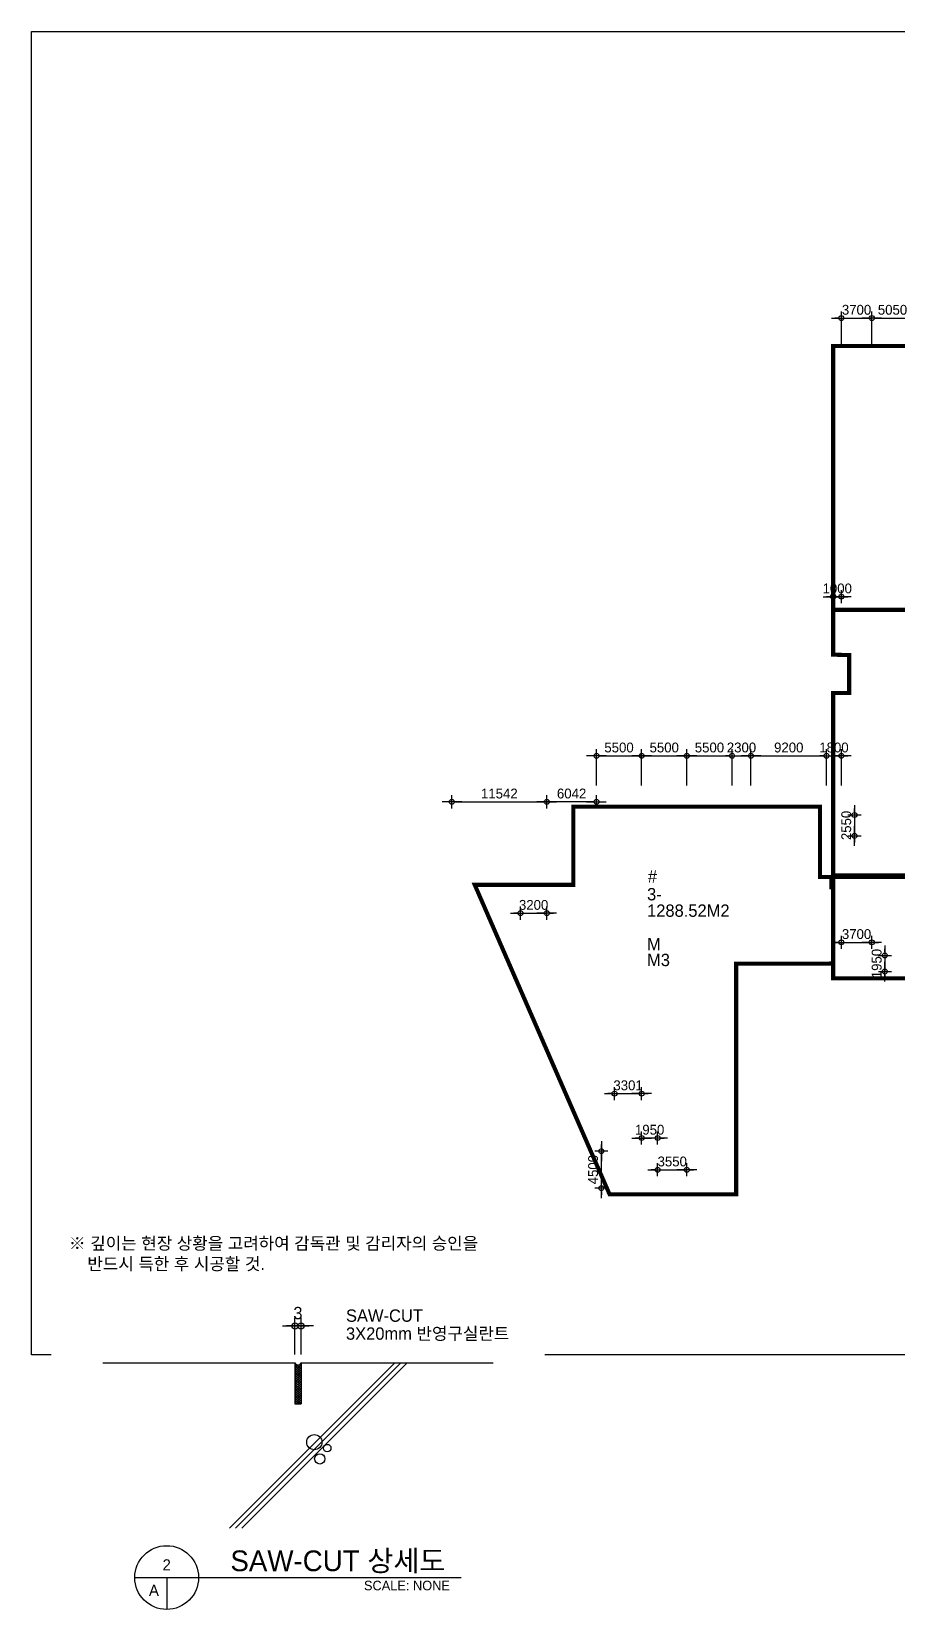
# Model space of a CAD drawing. Header units: millimetres. Extents: x -552870 to 1405794, y -1345622 to 197746.
# Drawn here: x 8000 to 113355, y 5787 to 197746 of the extents above; entities that cross this region are included whole.
import ezdxf
from ezdxf.enums import TextEntityAlignment as Align

# ---------------------------------------------------------------- set-up
doc = ezdxf.new("R2010")
doc.units = ezdxf.units.MM
doc.header["$LTSCALE"] = 1000
doc.header["$MEASUREMENT"] = 0
doc.header["$PDSIZE"] = -10
doc.layers.get('0').update_dxf_attribs({"linetype": 'CONTINUOUS'})
doc.layers.get('Defpoints').update_dxf_attribs({"color": 171, "linetype": 'CONTINUOUS'})
for name, color, linetype in [('151', 151, 'CONTINUOUS'), ('CON', 2, 'CONTINUOUS'), ('DIM', 7, 'CONTINUOUS'), ('E3', 8, 'CONTINUOUS'), ('FIN', 5, 'CONTINUOUS'), ('I_#', 7, 'CONTINUOUS'), ('I_area', 30, 'CONTINUOUS'), ("I_con'c", 5, 'CONTINUOUS'), ('I_date', 100, 'CONTINUOUS'), ('I_joint', 1, 'CONTINUOUS'), ('LED', 7, 'CONTINUOUS'), ('NDIM', 7, 'CONTINUOUS'), ('SYM', 7, 'CONTINUOUS'), ('TEXT', 3, 'CONTINUOUS'), ('WIPEOUT', 6, 'CONTINUOUS')]:
    doc.layers.add(name, color=color, linetype=linetype)
doc.styles.add('CGS', font='cgse', dxfattribs={"bigfont": 'cgs'})
doc.styles.add('나눔바른고딕', font='')
doc.styles.get('나눔바른고딕').set_extended_font_data('나눔바른고딕')
doc.dimstyles.new('400 NDIM', dxfattribs={"dimscale": 400, "dimtxt": 3, "dimasz": 1, "dimexe": 2, "dimexo": 2, "dimgap": 1.5, "dimtad": 1, "dimdec": 0, "dimrnd": 0.25, "dimdsep": 46, "dimtxsty": '나눔바른고딕', "dimblk": 'DOT0', "dimcen": 1, "dimdle": 8, "dimclrd": 7, "dimclre": 7, "dimclrt": 7, "dimadec": 0, "dimazin": 0, "dimtfac": 1, "dimtdec": 0, "dimtix": 1, "dimtmove": 2, "dimatfit": 3, "dimldrblk": 'DOT0', "dimfxl": 1, "dimtolj": 1, "dimtzin": 0, "dimlwd": -1, "dimlwe": -1, "dimarcsym": 0})
doc.dimstyles.new('NDIM 1200', dxfattribs={"dimscale": 500, "dimtxt": 3, "dimasz": 1, "dimexe": 2, "dimexo": 2, "dimgap": 1, "dimtad": 1, "dimdec": 0, "dimdsep": 46, "dimtxsty": 'CGS', "dimblk": 'DOT0', "dimcen": 1, "dimdle": 8, "dimclrd": 2, "dimclre": 2, "dimclrt": 2, "dimadec": 0, "dimazin": 0, "dimtfac": 1, "dimtdec": 0, "dimtix": 1, "dimtmove": 2, "dimatfit": 3, "dimldrblk": 'DOT0', "dimfxl": 1, "dimtolj": 1, "dimtzin": 0, "dimlwd": -1, "dimlwe": -1, "dimarcsym": 0})

# ---------------------------------------------------------------- blocks, each defined once
blk = doc.blocks.new('DOT0')
blk.add_line((-3, 0), (3, 0))
at = {"color": 6}
blk.add_circle((0, 0), 0.75, dxfattribs=at)
blk = doc.blocks.new('*D419')
at = {"layer": 'Defpoints', "color": 0, "transparency": 16777216}
for p in [(24300, -10316), (23700, -13905), (24300, -13905)]:
    blk.add_point(p, dxfattribs=at)
at = {"layer": 'DIM', "color": 7, "transparency": 16777216}
for p, q in [((23300, -10316), (22900, -10316)), ((23700, -13105), (23700, -9516)), ((23700, -10316), (24300, -10316)), ((24300, -13105), (24300, -9516)), ((24700, -10316), (25100, -10316))]:
    blk.add_line(p, q, dxfattribs=at)
at = {"layer": 'DIM', "color": 7, "transparency": 16777216, "xscale": 400, "yscale": 400, "zscale": 400}
blk.add_blockref('DOT0', (23700, -10316), dxfattribs=at)
at = {"layer": 'DIM', "color": 7, "transparency": 16777216, "xscale": 400, "yscale": 400, "zscale": 400, "rotation": 180}
blk.add_blockref('DOT0', (24300, -10316), dxfattribs=at)
at = {"layer": 'DIM', "color": 7, "transparency": 16777216, "insert": (24000, -9066), "char_height": 1200, "attachment_point": 5, "style": '나눔바른고딕'}
blk.add_mtext('\\A1;3', dxfattribs=at)
blk = doc.blocks.new('*D14')
at = {"layer": 'Defpoints', "color": 0, "ltscale": 0.4, "transparency": 16777216}
for p in [(110230, 85341), (110230, 83391), (111830, 83391)]:
    blk.add_point(p, dxfattribs=at)
at = {"layer": 'NDIM', "ltscale": 0.4, "transparency": 16777216}
for p, q in [((111030, 85341), (112630, 85341)), ((111830, 85741), (111830, 86141)), ((111830, 85341), (111830, 83391)), ((111030, 83391), (112630, 83391)), ((111830, 82991), (111830, 82591))]:
    blk.add_line(p, q, dxfattribs=at)
at = {"layer": 'NDIM', "ltscale": 0.4, "transparency": 16777216, "xscale": 400, "yscale": 400, "zscale": 400}
for p, rotation in [((111830, 85341), 270), ((111830, 83391), 90)]:
    blk.add_blockref('DOT0', p, dxfattribs=dict(at, rotation=rotation))
at = {"layer": 'NDIM', "ltscale": 0.4, "transparency": 16777216, "insert": (110830, 84366), "char_height": 1200, "attachment_point": 5, "rotation": 90, "style": 'CGS'}
blk.add_mtext('\\A1;1950', dxfattribs=at)
blk = doc.blocks.new('*D15')
at = {"layer": 'Defpoints', "color": 0, "ltscale": 0.4, "transparency": 16777216}
for p in [(110230, 86941), (106530, 85341), (110230, 85341)]:
    blk.add_point(p, dxfattribs=at)
at = {"layer": 'NDIM', "ltscale": 0.4, "transparency": 16777216}
for p, q in [((106130, 86941), (105730, 86941)), ((106530, 86141), (106530, 87741)), ((106530, 86941), (110230, 86941)), ((110230, 86141), (110230, 87741)), ((110630, 86941), (111030, 86941))]:
    blk.add_line(p, q, dxfattribs=at)
at = {"layer": 'NDIM', "ltscale": 0.4, "transparency": 16777216, "xscale": 400, "yscale": 400, "zscale": 400}
blk.add_blockref('DOT0', (106530, 86941), dxfattribs=at)
at = {"layer": 'NDIM', "ltscale": 0.4, "transparency": 16777216, "xscale": 400, "yscale": 400, "zscale": 400, "rotation": 180}
blk.add_blockref('DOT0', (110230, 86941), dxfattribs=at)
at = {"layer": 'NDIM', "ltscale": 0.4, "transparency": 16777216, "insert": (108380, 87941), "char_height": 1200, "attachment_point": 5, "style": 'CGS'}
blk.add_mtext('\\A1;3700', dxfattribs=at)
blk = doc.blocks.new('*D16')
at = {"layer": 'Defpoints', "color": 0, "ltscale": 0.4, "transparency": 16777216}
for p in [(106530, 102441), (106530, 99891), (108130, 99891)]:
    blk.add_point(p, dxfattribs=at)
at = {"layer": 'NDIM', "ltscale": 0.4, "transparency": 16777216}
for p, q in [((107330, 102441), (108930, 102441)), ((108130, 102841), (108130, 103241)), ((108130, 102441), (108130, 99891)), ((107330, 99891), (108930, 99891)), ((108130, 99491), (108130, 99091))]:
    blk.add_line(p, q, dxfattribs=at)
at = {"layer": 'NDIM', "ltscale": 0.4, "transparency": 16777216, "xscale": 400, "yscale": 400, "zscale": 400}
for p, rotation in [((108130, 102441), 270), ((108130, 99891), 90)]:
    blk.add_blockref('DOT0', p, dxfattribs=dict(at, rotation=rotation))
at = {"layer": 'NDIM', "ltscale": 0.4, "transparency": 16777216, "insert": (107130, 101166), "char_height": 1200, "attachment_point": 5, "rotation": 90, "style": 'CGS'}
blk.add_mtext('\\A1;2550', dxfattribs=at)
blk = doc.blocks.new('*D17')
at = {"layer": 'Defpoints', "color": 0, "ltscale": 0.4, "transparency": 16777216}
for p in [(70688, 90491), (67488, 88891), (70688, 88891)]:
    blk.add_point(p, dxfattribs=at)
at = {"layer": 'NDIM', "ltscale": 0.4, "transparency": 16777216}
for p, q in [((67088, 90491), (66688, 90491)), ((67488, 89691), (67488, 91291)), ((67488, 90491), (70688, 90491)), ((70688, 89691), (70688, 91291)), ((71088, 90491), (71488, 90491))]:
    blk.add_line(p, q, dxfattribs=at)
at = {"layer": 'NDIM', "ltscale": 0.4, "transparency": 16777216, "xscale": 400, "yscale": 400, "zscale": 400}
blk.add_blockref('DOT0', (67488, 90491), dxfattribs=at)
at = {"layer": 'NDIM', "ltscale": 0.4, "transparency": 16777216, "xscale": 400, "yscale": 400, "zscale": 400, "rotation": 180}
blk.add_blockref('DOT0', (70688, 90491), dxfattribs=at)
at = {"layer": 'NDIM', "ltscale": 0.4, "transparency": 16777216, "insert": (69088, 91491), "char_height": 1200, "attachment_point": 5, "style": 'CGS'}
blk.add_mtext('\\A1;3200', dxfattribs=at)
blk = doc.blocks.new('*D18')
at = {"layer": 'Defpoints', "color": 0, "ltscale": 0.4, "transparency": 16777216}
for p in [(84180, 57678), (87730, 59278), (87730, 57678)]:
    blk.add_point(p, dxfattribs=at)
at = {"layer": 'NDIM', "ltscale": 0.4, "transparency": 16777216}
for p, q in [((84180, 58478), (84180, 60078)), ((87730, 58478), (87730, 60078)), ((83780, 59278), (83380, 59278)), ((84180, 59278), (87730, 59278)), ((88130, 59278), (88530, 59278))]:
    blk.add_line(p, q, dxfattribs=at)
at = {"layer": 'NDIM', "ltscale": 0.4, "transparency": 16777216, "xscale": 400, "yscale": 400, "zscale": 400}
blk.add_blockref('DOT0', (84180, 59278), dxfattribs=at)
at = {"layer": 'NDIM', "ltscale": 0.4, "transparency": 16777216, "xscale": 400, "yscale": 400, "zscale": 400, "rotation": 180}
blk.add_blockref('DOT0', (87730, 59278), dxfattribs=at)
at = {"layer": 'NDIM', "ltscale": 0.4, "transparency": 16777216, "insert": (85955, 60278), "char_height": 1200, "attachment_point": 5, "style": 'CGS'}
blk.add_mtext('\\A1;3550', dxfattribs=at)
blk = doc.blocks.new('*D19')
at = {"layer": 'Defpoints', "color": 0, "ltscale": 0.4, "transparency": 16777216}
for p in [(82230, 63141), (82230, 61541), (84180, 61541)]:
    blk.add_point(p, dxfattribs=at)
at = {"layer": 'NDIM', "ltscale": 0.4, "transparency": 16777216}
for p, q in [((82230, 62341), (82230, 63941)), ((84180, 62341), (84180, 63941)), ((81830, 63141), (81430, 63141)), ((84180, 63141), (82230, 63141)), ((84580, 63141), (84980, 63141))]:
    blk.add_line(p, q, dxfattribs=at)
at = {"layer": 'NDIM', "ltscale": 0.4, "transparency": 16777216, "xscale": 400, "yscale": 400, "zscale": 400}
for p, rotation in [((82230, 63141), 359.9999999999994), ((84180, 63141), 179.9999999999993)]:
    blk.add_blockref('DOT0', p, dxfattribs=dict(at, rotation=rotation))
at = {"layer": 'NDIM', "ltscale": 0.4, "transparency": 16777216, "insert": (83205, 64141), "char_height": 1200, "attachment_point": 5, "style": 'CGS'}
blk.add_mtext('\\A1;1950', dxfattribs=at)
blk = doc.blocks.new('*D20')
at = {"layer": 'Defpoints', "color": 0, "ltscale": 0.4, "transparency": 16777216}
for p in [(82230, 68541), (78929, 66941), (82230, 66941)]:
    blk.add_point(p, dxfattribs=at)
at = {"layer": 'NDIM', "ltscale": 0.4, "transparency": 16777216}
for p, q in [((78929, 67741), (78929, 69341)), ((82230, 67741), (82230, 69341)), ((78529, 68541), (78129, 68541)), ((78929, 68541), (82230, 68541)), ((82630, 68541), (83030, 68541))]:
    blk.add_line(p, q, dxfattribs=at)
at = {"layer": 'NDIM', "ltscale": 0.4, "transparency": 16777216, "xscale": 400, "yscale": 400, "zscale": 400}
blk.add_blockref('DOT0', (78929, 68541), dxfattribs=at)
at = {"layer": 'NDIM', "ltscale": 0.4, "transparency": 16777216, "xscale": 400, "yscale": 400, "zscale": 400, "rotation": 180}
blk.add_blockref('DOT0', (82230, 68541), dxfattribs=at)
at = {"layer": 'NDIM', "ltscale": 0.4, "transparency": 16777216, "insert": (80579, 69541), "char_height": 1200, "attachment_point": 5, "style": 'CGS'}
blk.add_mtext('\\A1;3301', dxfattribs=at)
blk = doc.blocks.new('*D21')
at = {"layer": 'Defpoints', "color": 0, "ltscale": 0.4, "transparency": 16777216}
for p in [(77329, 61541), (78929, 61541), (78929, 57041)]:
    blk.add_point(p, dxfattribs=at)
at = {"layer": 'NDIM', "ltscale": 0.4, "transparency": 16777216}
for p, q in [((78129, 61541), (76529, 61541)), ((77329, 61941), (77329, 62341)), ((77329, 57041), (77329, 61541)), ((78129, 57041), (76529, 57041)), ((77329, 56641), (77329, 56241))]:
    blk.add_line(p, q, dxfattribs=at)
at = {"layer": 'NDIM', "ltscale": 0.4, "transparency": 16777216, "xscale": 400, "yscale": 400, "zscale": 400}
for p, rotation in [((77329, 61541), 270), ((77329, 57041), 90)]:
    blk.add_blockref('DOT0', p, dxfattribs=dict(at, rotation=rotation))
at = {"layer": 'NDIM', "ltscale": 0.4, "transparency": 16777216, "insert": (76329, 59291), "char_height": 1200, "attachment_point": 5, "rotation": 90, "style": 'CGS'}
blk.add_mtext('\\A1;4500', dxfattribs=at)
blk = doc.blocks.new('*D22')
at = {"layer": 'Defpoints', "color": 0, "ltscale": 0.4, "transparency": 16777216}
for p in [(106530, 128991), (105530, 127391), (106530, 127391)]:
    blk.add_point(p, dxfattribs=at)
at = {"layer": 'NDIM', "ltscale": 0.4, "transparency": 16777216}
for p, q in [((105130, 128991), (104730, 128991)), ((105530, 128191), (105530, 129791)), ((105530, 128991), (106530, 128991)), ((106530, 128191), (106530, 129791)), ((106930, 128991), (107330, 128991))]:
    blk.add_line(p, q, dxfattribs=at)
at = {"layer": 'NDIM', "ltscale": 0.4, "transparency": 16777216, "xscale": 400, "yscale": 400, "zscale": 400}
blk.add_blockref('DOT0', (105530, 128991), dxfattribs=at)
at = {"layer": 'NDIM', "ltscale": 0.4, "transparency": 16777216, "xscale": 400, "yscale": 400, "zscale": 400, "rotation": 180}
blk.add_blockref('DOT0', (106530, 128991), dxfattribs=at)
at = {"layer": 'NDIM', "ltscale": 0.4, "transparency": 16777216, "insert": (106030, 129991), "char_height": 1200, "attachment_point": 5, "style": 'CGS'}
blk.add_mtext('\\A1;1000', dxfattribs=at)
blk = doc.blocks.new('*D268')
at = {"layer": 'Defpoints', "color": 0, "ltscale": 0.4, "transparency": 16777216}
for p in [(110230, 162891), (106530, 158491), (110230, 158491)]:
    blk.add_point(p, dxfattribs=at)
at = {"layer": 'NDIM', "ltscale": 0.4, "transparency": 16777216}
for p, q in [((106530, 159291), (106530, 163691)), ((110230, 159291), (110230, 163691)), ((106130, 162891), (105730, 162891)), ((106530, 162891), (110230, 162891)), ((110630, 162891), (111030, 162891))]:
    blk.add_line(p, q, dxfattribs=at)
at = {"layer": 'NDIM', "ltscale": 0.4, "transparency": 16777216, "xscale": 400, "yscale": 400, "zscale": 400}
blk.add_blockref('DOT0', (106530, 162891), dxfattribs=at)
at = {"layer": 'NDIM', "ltscale": 0.4, "transparency": 16777216, "xscale": 400, "yscale": 400, "zscale": 400, "rotation": 180}
blk.add_blockref('DOT0', (110230, 162891), dxfattribs=at)
at = {"layer": 'NDIM', "ltscale": 0.4, "transparency": 16777216, "insert": (108380, 163891), "char_height": 1200, "attachment_point": 5, "style": 'CGS'}
blk.add_mtext('\\A1;3700', dxfattribs=at)
blk = doc.blocks.new('*D269')
at = {"layer": 'Defpoints', "color": 0, "ltscale": 0.4, "transparency": 16777216}
for p in [(115280, 162891), (110230, 158491), (115280, 158491)]:
    blk.add_point(p, dxfattribs=at)
at = {"layer": 'NDIM', "ltscale": 0.4, "transparency": 16777216}
for p, q in [((110230, 159291), (110230, 163691)), ((115280, 159291), (115280, 163691)), ((110630, 162891), (114880, 162891))]:
    blk.add_line(p, q, dxfattribs=at)
at = {"layer": 'NDIM', "ltscale": 0.4, "transparency": 16777216, "xscale": 400, "yscale": 400, "zscale": 400, "rotation": 180}
blk.add_blockref('DOT0', (110230, 162891), dxfattribs=at)
at = {"layer": 'NDIM', "ltscale": 0.4, "transparency": 16777216, "xscale": 400, "yscale": 400, "zscale": 400}
blk.add_blockref('DOT0', (115280, 162891), dxfattribs=at)
at = {"layer": 'NDIM', "ltscale": 0.4, "transparency": 16777216, "insert": (112755, 163891), "char_height": 1200, "attachment_point": 5, "style": 'CGS'}
blk.add_mtext('\\A1;5050', dxfattribs=at)
blk = doc.blocks.new('*D301')
at = {"layer": 'Defpoints', "color": 0, "ltscale": 0.4, "transparency": 16777216}
for p in [(82230, 109641), (76730, 105241), (82230, 105241)]:
    blk.add_point(p, dxfattribs=at)
at = {"layer": 'NDIM', "ltscale": 0.4, "transparency": 16777216}
for p, q in [((76730, 106041), (76730, 110441)), ((77130, 109641), (81830, 109641)), ((82230, 106041), (82230, 110441))]:
    blk.add_line(p, q, dxfattribs=at)
at = {"layer": 'NDIM', "ltscale": 0.4, "transparency": 16777216, "xscale": 400, "yscale": 400, "zscale": 400, "rotation": 180}
blk.add_blockref('DOT0', (76730, 109641), dxfattribs=at)
at = {"layer": 'NDIM', "ltscale": 0.4, "transparency": 16777216, "xscale": 400, "yscale": 400, "zscale": 400}
blk.add_blockref('DOT0', (82230, 109641), dxfattribs=at)
at = {"layer": 'NDIM', "ltscale": 0.4, "transparency": 16777216, "insert": (79480, 110641), "char_height": 1200, "attachment_point": 5, "style": 'CGS'}
blk.add_mtext('\\A1;5500', dxfattribs=at)
blk = doc.blocks.new('*D302')
at = {"layer": 'Defpoints', "color": 0, "ltscale": 0.4, "transparency": 16777216}
for p in [(70688, 104041), (59147, 102441), (70688, 102441)]:
    blk.add_point(p, dxfattribs=at)
at = {"layer": 'NDIM', "ltscale": 0.4, "transparency": 16777216}
for p, q in [((59147, 103241), (59147, 104841)), ((59547, 104041), (70288, 104041)), ((70688, 103241), (70688, 104841))]:
    blk.add_line(p, q, dxfattribs=at)
at = {"layer": 'NDIM', "ltscale": 0.4, "transparency": 16777216, "xscale": 400, "yscale": 400, "zscale": 400, "rotation": 180}
blk.add_blockref('DOT0', (59147, 104041), dxfattribs=at)
at = {"layer": 'NDIM', "ltscale": 0.4, "transparency": 16777216, "xscale": 400, "yscale": 400, "zscale": 400}
blk.add_blockref('DOT0', (70688, 104041), dxfattribs=at)
at = {"layer": 'NDIM', "ltscale": 0.4, "transparency": 16777216, "insert": (64918, 105041), "char_height": 1200, "attachment_point": 5, "style": 'CGS'}
blk.add_mtext('\\A1;11542', dxfattribs=at)
blk = doc.blocks.new('*D303')
at = {"layer": 'Defpoints', "color": 0, "ltscale": 0.4, "transparency": 16777216}
for p in [(70688, 104041), (70688, 102441), (76730, 102441)]:
    blk.add_point(p, dxfattribs=at)
at = {"layer": 'NDIM', "ltscale": 0.4, "transparency": 16777216}
for p, q in [((70688, 103241), (70688, 104841)), ((76330, 104041), (71088, 104041)), ((76730, 103241), (76730, 104841))]:
    blk.add_line(p, q, dxfattribs=at)
at = {"layer": 'NDIM', "ltscale": 0.4, "transparency": 16777216, "xscale": 400, "yscale": 400, "zscale": 400, "rotation": 180.0000000000006}
blk.add_blockref('DOT0', (70688, 104041), dxfattribs=at)
at = {"layer": 'NDIM', "ltscale": 0.4, "transparency": 16777216, "xscale": 400, "yscale": 400, "zscale": 400}
blk.add_blockref('DOT0', (76730, 104041), dxfattribs=at)
at = {"layer": 'NDIM', "ltscale": 0.4, "transparency": 16777216, "insert": (73709, 105041), "char_height": 1200, "attachment_point": 5, "style": 'CGS'}
blk.add_mtext('\\A1;6042', dxfattribs=at)
blk = doc.blocks.new('*D304')
at = {"layer": 'Defpoints', "color": 0, "ltscale": 0.4, "transparency": 16777216}
for p in [(87730, 109641), (82230, 105241), (87730, 105241)]:
    blk.add_point(p, dxfattribs=at)
at = {"layer": 'NDIM', "ltscale": 0.4, "transparency": 16777216}
for p, q in [((82230, 106041), (82230, 110441)), ((82630, 109641), (87330, 109641)), ((87730, 106041), (87730, 110441))]:
    blk.add_line(p, q, dxfattribs=at)
at = {"layer": 'NDIM', "ltscale": 0.4, "transparency": 16777216, "xscale": 400, "yscale": 400, "zscale": 400, "rotation": 180}
blk.add_blockref('DOT0', (82230, 109641), dxfattribs=at)
at = {"layer": 'NDIM', "ltscale": 0.4, "transparency": 16777216, "xscale": 400, "yscale": 400, "zscale": 400}
blk.add_blockref('DOT0', (87730, 109641), dxfattribs=at)
at = {"layer": 'NDIM', "ltscale": 0.4, "transparency": 16777216, "insert": (84980, 110641), "char_height": 1200, "attachment_point": 5, "style": 'CGS'}
blk.add_mtext('\\A1;5500', dxfattribs=at)
blk = doc.blocks.new('*D305')
at = {"layer": 'Defpoints', "color": 0, "ltscale": 0.4, "transparency": 16777216}
for p in [(93230, 109641), (87730, 105241), (93230, 105241)]:
    blk.add_point(p, dxfattribs=at)
at = {"layer": 'NDIM', "ltscale": 0.4, "transparency": 16777216}
for p, q in [((87730, 106041), (87730, 110441)), ((88130, 109641), (92830, 109641)), ((93230, 106041), (93230, 110441))]:
    blk.add_line(p, q, dxfattribs=at)
at = {"layer": 'NDIM', "ltscale": 0.4, "transparency": 16777216, "xscale": 400, "yscale": 400, "zscale": 400, "rotation": 180}
blk.add_blockref('DOT0', (87730, 109641), dxfattribs=at)
at = {"layer": 'NDIM', "ltscale": 0.4, "transparency": 16777216, "xscale": 400, "yscale": 400, "zscale": 400}
blk.add_blockref('DOT0', (93230, 109641), dxfattribs=at)
at = {"layer": 'NDIM', "ltscale": 0.4, "transparency": 16777216, "insert": (90480, 110641), "char_height": 1200, "attachment_point": 5, "style": 'CGS'}
blk.add_mtext('\\A1;5500', dxfattribs=at)
blk = doc.blocks.new('*D306')
at = {"layer": 'Defpoints', "color": 0, "ltscale": 0.4, "transparency": 16777216}
for p in [(95530, 109641), (93230, 105241), (95530, 105241)]:
    blk.add_point(p, dxfattribs=at)
at = {"layer": 'NDIM', "ltscale": 0.4, "transparency": 16777216}
for p, q in [((92830, 109641), (92430, 109641)), ((93230, 106041), (93230, 110441)), ((93230, 109641), (95530, 109641)), ((95530, 106041), (95530, 110441)), ((95930, 109641), (96330, 109641))]:
    blk.add_line(p, q, dxfattribs=at)
at = {"layer": 'NDIM', "ltscale": 0.4, "transparency": 16777216, "xscale": 400, "yscale": 400, "zscale": 400}
blk.add_blockref('DOT0', (93230, 109641), dxfattribs=at)
at = {"layer": 'NDIM', "ltscale": 0.4, "transparency": 16777216, "xscale": 400, "yscale": 400, "zscale": 400, "rotation": 180}
blk.add_blockref('DOT0', (95530, 109641), dxfattribs=at)
at = {"layer": 'NDIM', "ltscale": 0.4, "transparency": 16777216, "insert": (94380, 110641), "char_height": 1200, "attachment_point": 5, "style": 'CGS'}
blk.add_mtext('\\A1;2300', dxfattribs=at)
blk = doc.blocks.new('*D307')
at = {"layer": 'Defpoints', "color": 0, "ltscale": 0.4, "transparency": 16777216}
for p in [(104730, 109641), (95530, 105241), (104730, 105241)]:
    blk.add_point(p, dxfattribs=at)
at = {"layer": 'NDIM', "ltscale": 0.4, "transparency": 16777216}
for p, q in [((95530, 106041), (95530, 110441)), ((95930, 109641), (104330, 109641)), ((104730, 106041), (104730, 110441))]:
    blk.add_line(p, q, dxfattribs=at)
at = {"layer": 'NDIM', "ltscale": 0.4, "transparency": 16777216, "xscale": 400, "yscale": 400, "zscale": 400, "rotation": 180}
blk.add_blockref('DOT0', (95530, 109641), dxfattribs=at)
at = {"layer": 'NDIM', "ltscale": 0.4, "transparency": 16777216, "xscale": 400, "yscale": 400, "zscale": 400}
blk.add_blockref('DOT0', (104730, 109641), dxfattribs=at)
at = {"layer": 'NDIM', "ltscale": 0.4, "transparency": 16777216, "insert": (100130, 110641), "char_height": 1200, "attachment_point": 5, "style": 'CGS'}
blk.add_mtext('\\A1;9200', dxfattribs=at)
blk = doc.blocks.new('*D308')
at = {"layer": 'Defpoints', "color": 0, "ltscale": 0.4, "transparency": 16777216}
for p in [(106530, 109641), (104730, 105241), (106530, 105241)]:
    blk.add_point(p, dxfattribs=at)
at = {"layer": 'NDIM', "ltscale": 0.4, "transparency": 16777216}
for p, q in [((104330, 109641), (103930, 109641)), ((104730, 106041), (104730, 110441)), ((104730, 109641), (106530, 109641)), ((106530, 106041), (106530, 110441)), ((106930, 109641), (107330, 109641))]:
    blk.add_line(p, q, dxfattribs=at)
at = {"layer": 'NDIM', "ltscale": 0.4, "transparency": 16777216, "xscale": 400, "yscale": 400, "zscale": 400}
blk.add_blockref('DOT0', (104730, 109641), dxfattribs=at)
at = {"layer": 'NDIM', "ltscale": 0.4, "transparency": 16777216, "xscale": 400, "yscale": 400, "zscale": 400, "rotation": 180}
blk.add_blockref('DOT0', (106530, 109641), dxfattribs=at)
at = {"layer": 'NDIM', "ltscale": 0.4, "transparency": 16777216, "insert": (105630, 110641), "char_height": 1200, "attachment_point": 5, "style": 'CGS'}
blk.add_mtext('\\A1;1800', dxfattribs=at)
blk = doc.blocks.new('A$C4CB6089A')
at = {"layer": 'SYM'}
for p, q in [((8119.8, -34800), (39880.2, -34800)), ((11222.8, -34800), (11222.8, -37903))]:
    blk.add_line(p, q, dxfattribs=at)
blk.add_circle((11222.8, -34800), 3103, dxfattribs=at)
at = {"layer": 'TEXT', "style": '나눔바른고딕'}
blk.add_text('SAW-CUT 상세도', height=2016.97, dxfattribs=at).set_placement((17422.4, -33170.9), align=Align.MIDDLE_LEFT)
for s, p in [('2', (11222.8, -33558.8)), ('A', (9981.6, -36041.2))]:
    blk.add_text(s, height=1086.1, dxfattribs=at).set_placement(p, align=Align.MIDDLE)
blk.add_text('SCALE: NONE', height=930.909, dxfattribs=at).set_placement((38794.6, -35110.3), align=Align.TOP_RIGHT)
blk.add_wipeout([(0, 0), (0, -30000), (48000, -30000), (48000, 0)]).dxf.layer = 'WIPEOUT'
at = {"layer": 'FIN', "ltscale": 1000}
h = blk.add_hatch(dxfattribs=at)
h.set_pattern_fill('ANSI37', color=256, scale=50)
h.set_pattern_definition([(45, (-2497979.52, -916950.34), (-112.2532015, 112.2532015), []), (135, (-2497979.52, -916950.34), (-112.2532015, -112.2532015), [])])
edge = h.paths.add_edge_path()
edge.add_line((23700, -17905.3), (24300, -17905.3))
edge.add_line((24300, -17905.3), (24300, -13905.3))
edge.add_arc((24000, -13780.3), 325, 202.619865, 337.380135, ccw=False)
edge.add_line((23700, -13905.3), (23700, -17905.3))
at = {"layer": 'CON'}
for p, q in [((5000, -13905.3), (23700, -13905.3)), ((23700, -13905.3), (23700, -17905.3)), ((24300, -13905.3), (43000, -13905.3)), ((24300, -13905.3), (24300, -17905.3)), ((23700, -17905.3), (24300, -17905.3))]:
    blk.add_line(p, q, dxfattribs=at)
at = {"layer": 'E3'}
for p, q in [((33417.8, -13905.3, -605856.8), (17323.1, -30000, -605856.8)), ((34017.8, -13905.3, -605856.8), (17923.1, -30000, -605856.8)), ((34617.8, -13905.3, -605856.8), (18523.1, -30000, -605856.8))]:
    blk.add_line(p, q, dxfattribs=at)
for centre, radius in [((25594, -21625.3), 740.8), ((26127.9, -23250.3), 502.9), ((26850.1, -22198), 363.1)]:
    blk.add_circle(centre, radius, dxfattribs=at)
at = {"layer": 'FIN', "ltscale": 1000}
blk.add_arc((24000, -13780.3), 325, 202.619865, 337.380135, dxfattribs=at)
at = {"layer": 'LED', "ltscale": 0.5}
blk.add_lwpolyline([(24000, -14005.3, 0, 400, 0), (24600, -12966, 0, 0, 0), (26712.7, -9306.7, 0, 0, 0), (28468.6, -9306.7, 0, 0, 0)], format="xyseb", dxfattribs=at)
at = {"layer": 'TEXT', "style": '나눔바른고딕'}
for s, p in [('※ 깊이는 현장 상황을 고려하여 감독관 및 감리자의 승인을', (1699.5, -2270)), ('반드시 득한 후 시공할 것.', (3499.5, -4270)), ('SAW-CUT', (28673.1, -9306.7)), ('3X20mm 반영구실란트', (28673.1, -11053))]:
    blk.add_text(s, height=1200, dxfattribs=at).set_placement(p, align=Align.MIDDLE_LEFT)
at = {"layer": 'DIM'}
dim = blk.add_linear_dim(base=(24300, -10315.8), p1=(23700, -13905.3), p2=(24300, -13905.3), text='3', dimstyle='400 NDIM', dxfattribs=at)
dim.commit()
dim.dimension.update_dxf_attribs({"geometry": '*D419', "text_midpoint": (24000, -9065.8)})

msp = doc.modelspace()

# ---------------------------------------------------------------- linework, layer by layer
at = {"layer": 'Defpoints', "ltscale": 10000}
msp.add_lwpolyline([(292000, 36778.1), (8000, 36778.1), (8000, 197745.9), (292000, 197745.9)], close=True, dxfattribs=at)
at = {"layer": 'I_area', "ltscale": 10000, "const_width": 500}
for points in [[(105530.1, 159490.5), (105530.1, 127390.5), (138380.1, 127390.5), (138380.1, 159490.5), (105530.1, 159490.5)], [(105530.1, 127390.5), (105530.1, 121940.5), (107480.1, 121890.5), (107480.1, 117290.5), (105530.1, 117290.5), (105530.1, 95090.5), (116480.1, 95090.5)], [(138380.1, 127390.5), (105530.1, 127390.5)], [(105530.1, 94890.5), (105530.1, 82565.5), (120230.1, 82565.5)], [(116480.1, 94890.5), (105530.1, 94890.5)], [(105530.1, 93640.5), (105530.1, 85640.5)]]:
    msp.add_lwpolyline(points, dxfattribs=at)
msp.add_lwpolyline([(105330.1, 93640.5), (105330.1, 94890.5), (103930.1, 94890.5), (103930.1, 103440.7), (73930.1, 103440.7), (73930.1, 93940.7), (61923.1, 93940.7), (78328.3, 56290.5), (93730.1, 56290.5), (93730.1, 84340.5), (105330.1, 84340.5), (105330.1, 84390.5), (105530.1, 84390.5), (105530.1, 93640.5)], close=True, dxfattribs=at)
at = {"layer": 'I_joint', "color": 1, "ltscale": 10000, "const_width": 250}
msp.add_lwpolyline([(105530.1, 127390.5), (138380.1, 127390.5)], dxfattribs=at)

# ---------------------------------------------------------------- texts
at = {"layer": 'I_#', "ltscale": 10000, "style": '나눔바른고딕'}
msp.add_text('#', height=1500, dxfattribs=at).set_placement((82983.1, 94201.5))
at = {"layer": 'I_area', "ltscale": 10000, "style": '나눔바른고딕'}
msp.add_text('1288.52M2 ', height=1500, dxfattribs=at).set_placement((82892.2, 90051.1))
at = {"layer": "I_con'c", "ltscale": 10000, "style": '나눔바른고딕'}
msp.add_text('M3', height=1500, dxfattribs=at).set_placement((82892.2, 84052.7))
at = {"layer": 'I_date', "ltscale": 10000, "style": '나눔바른고딕'}
msp.add_text('3-', height=1500, dxfattribs=at).set_placement((82892.2, 92050.6))
at = {"layer": 'I_joint', "ltscale": 10000, "style": '나눔바른고딕'}
msp.add_text('M', height=1500, dxfattribs=at).set_placement((82892.2, 85982))

# ---------------------------------------------------------------- dimensions: what is measured, and where the dimension line sits
at = {"layer": 'NDIM', "ltscale": 0.4}
for base, p1, p2, picture, middle in [((110230.1, 162890.5), (106530.1, 158490.5), (110230.1, 158490.5), '*D268', (108380.1, 163890.5)), ((115280.1, 162890.5), (110230.1, 158490.5), (115280.1, 158490.5), '*D269', (112755.1, 163890.5)), ((106530.1, 128990.5), (105530.1, 127390.5), (106530.1, 127390.5), '*D22', (106030.1, 129990.5)), ((82230.1, 109640.7), (76730.1, 105240.7), (82230.1, 105240.7), '*D301', (79480.1, 110640.7)), ((87730.1, 109640.7), (82230.1, 105240.7), (87730.1, 105240.7), '*D304', (84980.1, 110640.7)), ((93230.1, 109640.7), (87730.1, 105240.7), (93230.1, 105240.7), '*D305', (90480.1, 110640.7)), ((95530.1, 109640.7), (93230.1, 105240.7), (95530.1, 105240.7), '*D306', (94380.1, 110640.7)), ((104730.1, 109640.7), (95530.1, 105240.7), (104730.1, 105240.7), '*D307', (100130.1, 110640.7)), ((106530.1, 109640.7), (104730.1, 105240.7), (106530.1, 105240.7), '*D308', (105630.1, 110640.7)), ((70688.4, 104040.7), (59146.7, 102440.7), (70688.4, 102440.7), '*D302', (64917.5, 105040.7)), ((70688.4, 90490.5), (67488.4, 88890.5), (70688.4, 88890.5), '*D17', (69088.4, 91490.5)), ((110230.1, 86940.5), (106530.1, 85340.5), (110230.1, 85340.5), '*D15', (108380.1, 87940.5)), ((82230.1, 68540.5), (78928.7, 66940.5), (82230.1, 66940.5), '*D20', (80579.4, 69540.5)), ((87730.1, 59278), (84180.1, 57678), (87730.1, 57678), '*D18', (85955.1, 60278))]:
    dim = msp.add_linear_dim(base=base, p1=p1, p2=p2, dimstyle='NDIM 1200', override={"dimscale": 400, "dimclrd": 256, "dimclre": 256, "dimclrt": 256}, dxfattribs=at)
    dim.commit()
    dim.dimension.update_dxf_attribs({"geometry": picture, "text_midpoint": middle})
for base, p1, p2, angle, picture, middle in [((70688.4, 104040.7), (76730.1, 102440.7), (70688.4, 102440.7), 180, '*D303', (73709.2, 105040.7)), ((108130.1, 99890.5), (106530.1, 102440.7), (106530.1, 99890.5), 270, '*D16', (107130.1, 101165.6)), ((111830.1, 83390.5), (110230.1, 85340.5), (110230.1, 83390.5), 270, '*D14', (110830.1, 84365.5)), ((82230.1, 63140.5), (84180.1, 61540.5), (82230.1, 61540.5), 180, '*D19', (83205.1, 64140.5)), ((77328.7, 61540.5), (78928.7, 57040.5), (78928.7, 61540.5), 90, '*D21', (76328.7, 59290.5))]:
    dim = msp.add_linear_dim(base=base, p1=p1, p2=p2, angle=angle, dimstyle='NDIM 1200', override={"dimscale": 400, "dimclrd": 256, "dimclre": 256, "dimclrt": 256}, dxfattribs=at)
    dim.commit()
    dim.dimension.update_dxf_attribs({"geometry": picture, "text_midpoint": middle})

# ---------------------------------------------------------------- next in the draw order: block references
at = {"layer": '151', "xscale": 1.25, "yscale": 1.25, "zscale": 1.25}
msp.add_blockref('A$C4CB6089A', (10414.3, 53166.2), dxfattribs=at)

doc.saveas('drawing.dxf')
